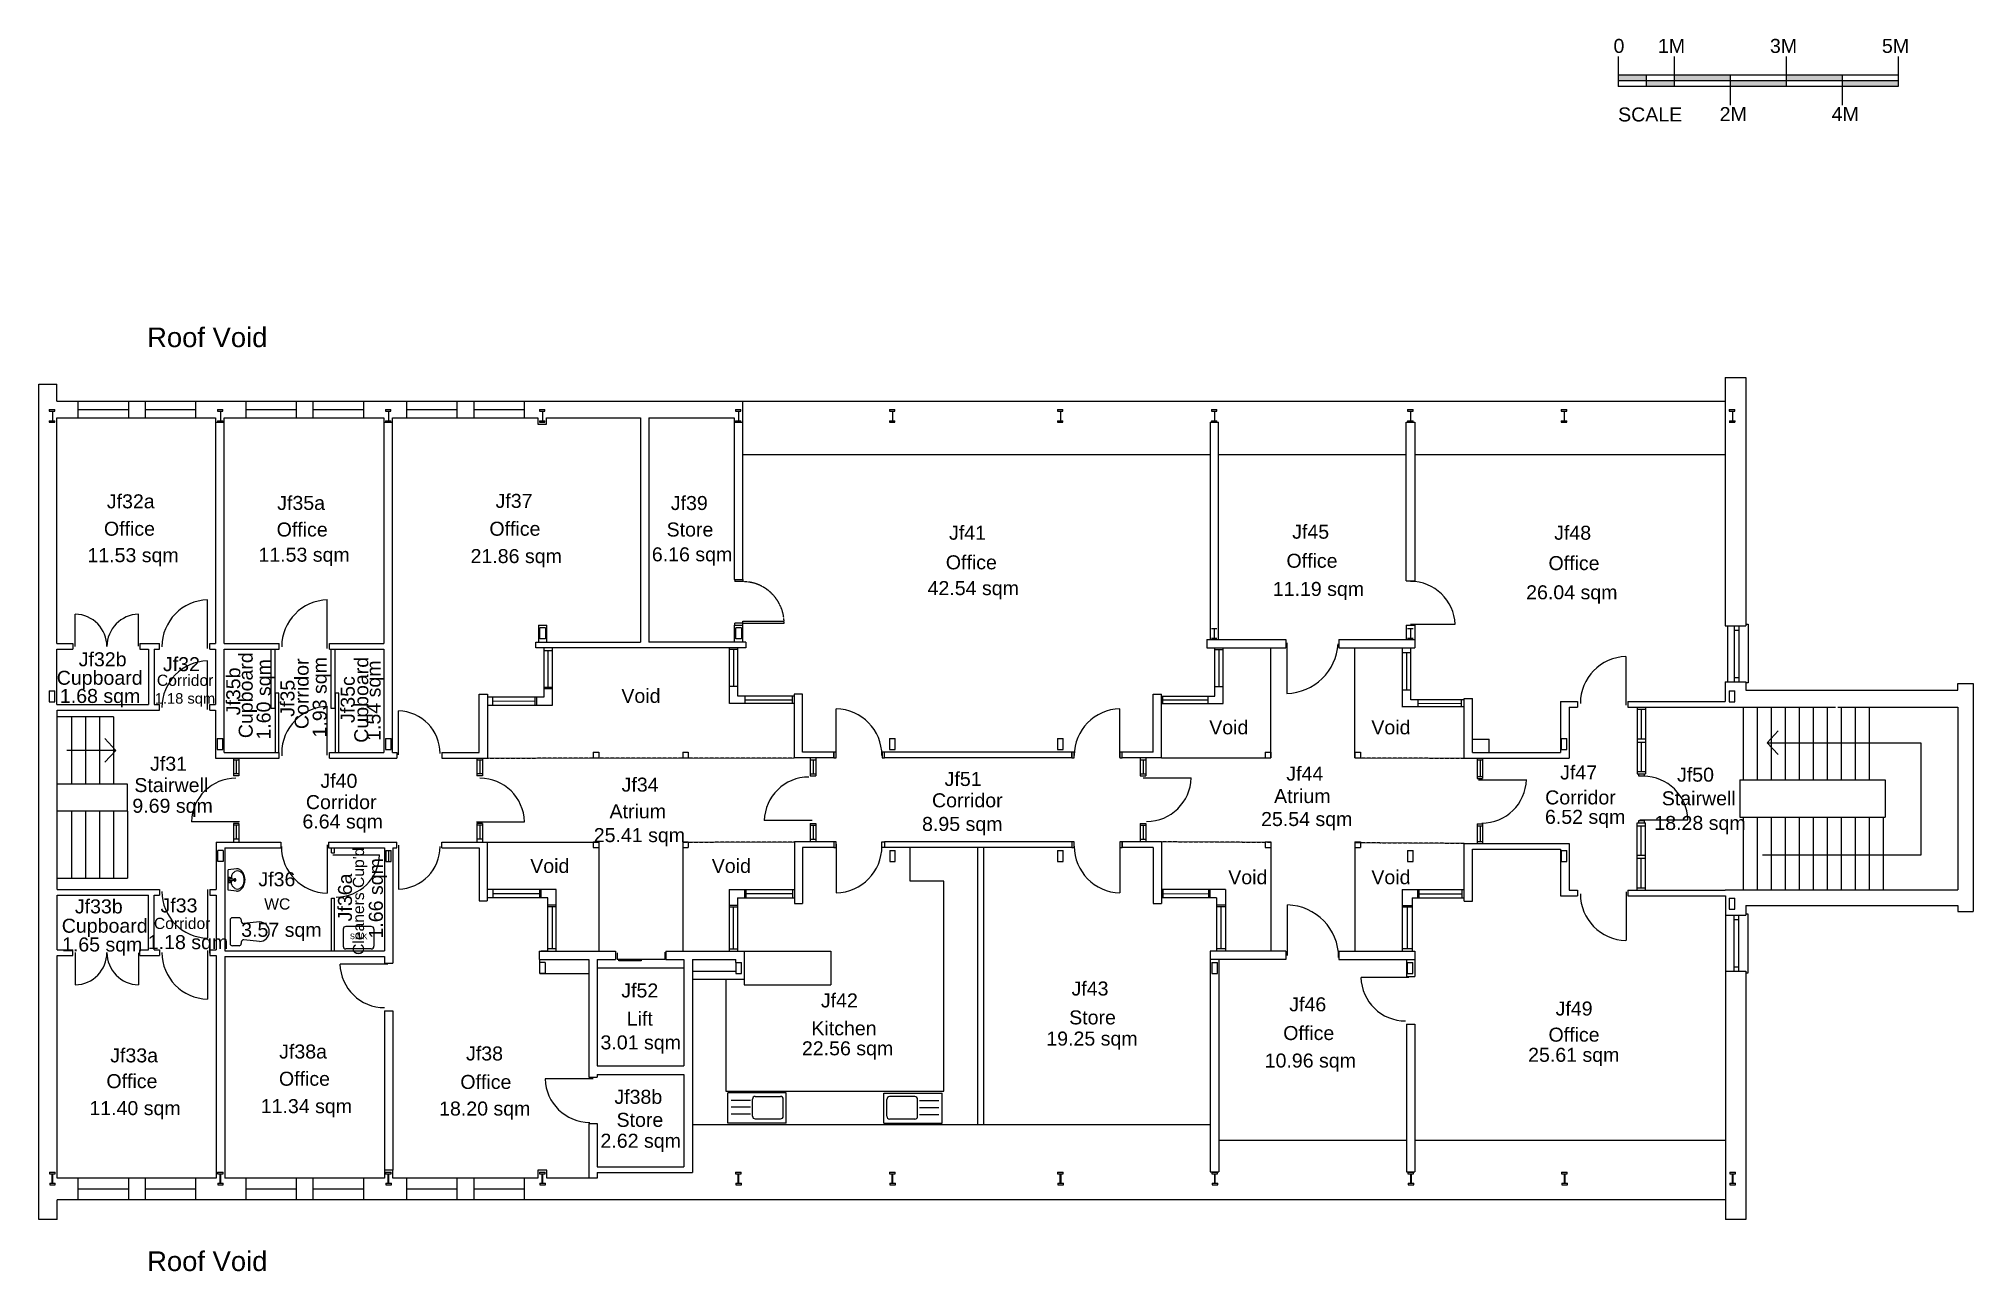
# Model space of a CAD drawing. Header units: millimetres. Extents: x 0 to 34546, y 130 to 22137.
import ezdxf
from ezdxf.enums import TextEntityAlignment as Align

# ---------------------------------------------------------------- set-up
doc = ezdxf.new("R2010")
doc.units = ezdxf.units.MM
doc.linetypes.add('ASVLTYPE', pattern=[0.75, 0.5, -0.25])
for name, color, linetype in [('COLUMNS', 7, 'Continuous'), ('DOORS', 2, 'Continuous'), ('EXTERNAL WALLS', 1, 'Continuous'), ('FURNITURE', 40, 'Continuous'), ('INTERNAL WALLS', 3, 'Continuous'), ('LIFTS', 4, 'Continuous'), ('ROOM NAME', 4, 'Continuous'), ('ROOM NUMBER', 7, 'Continuous'), ('SANITARY', 2, 'Continuous'), ('SCALE', 7, 'Continuous'), ('STAIRS', 2, 'Continuous'), ('TEXT', 5, 'Continuous'), ('TEXT AREA', 6, 'Continuous'), ('WINDOWS', 4, 'Continuous')]:
    doc.layers.add(name, color=color, linetype=linetype)
doc.styles.add('CCCU CORPORATE', font='HUM777N.TTF')
doc.styles.add('CCCU STANDARD', font='arial.ttf')

# ---------------------------------------------------------------- blocks, each defined once
blk = doc.blocks.new('Toilet1')
for p, q in [((210, 0), (-210, 0)), ((-250, -160), (-250, -40)), ((-184, -200), (-210, -200)), ((-175, -525), (-144, -244)), ((175, -525), (144, -244)), ((210, -200), (184, -200)), ((250, -160), (250, -40))]:
    blk.add_line(p, q)
for centre, radius, start, end in [((-210, -40), 40, 90, 180), ((-210, -160), 40, 180, 270), ((-184, -240), 40, 353.7162, 90), ((184, -240), 40, 90, 186.2838), ((210, -40), 40, 0, 90), ((210, -160), 40, 270, 0), ((0, -525), 175, 180, 0)]:
    blk.add_arc(centre, radius, start, end)
blk = doc.blocks.new('Sink5')
for p, q in [((-200, -150), (-180, 0)), ((-180, 0), (180, 0)), ((200, -150), (180, 0)), ((-73, -57), (-17, -57)), ((-52, -33), (-52, -11)), ((-52, -11), (52, -11)), ((-17, -33), (-52, -33)), ((-17, -86), (-17, -17)), ((-17, -17), (17, -17)), ((17, -17), (17, -86)), ((52, -33), (17, -33)), ((73, -57), (17, -57)), ((52, -11), (52, -33))]:
    blk.add_line(p, q)
blk.add_lwpolyline([(-22, -121, 0.126822), (-20, -127, 0.10607), (-15, -132, 0.085783), (-9, -136, 0.075445), (0, -137, 0.075445), (9, -136, 0.085783), (16, -132, 0.10607), (20, -127, 0.126822), (22, -121, 0.126822), (20, -114, 0.10607), (16, -109, 0.085783), (9, -105, 0.075445), (0, -104, 0.075445), (-9, -105, 0.085783), (-15, -109, 0.10607), (-20, -114, 0.126822)], format="xyb", close=True)
for centre, radius, start, end in [((-86, -150), 114, 180, 208.9112), ((-45, -127), 161, 208.9112, 233.1301), ((-70, -165), 92, 151.0888, 180), ((-70, -165), 92, 180, 208.9112), ((-36, -184), 130, 126.8699, 151.0888), ((-36, -147), 130, 208.9112, 233.1301), ((-18, -91), 206, 233.1301, 252.7421), ((-14, -213), 167, 110.466, 126.8699), ((-14, -117), 167, 233.1301, 252.7421), ((0, -34), 266, 252.7421, 270), ((0, -71), 215, 252.7421, 270), ((0, -69), 23.9, 224.5789, 315.4211), ((0, -71), 215, 270, 287.2579), ((0, -34), 266, 270, 287.2579), ((14, -117), 167, 287.2579, 306.8699), ((14, -213), 167, 53.1301, 69.534), ((18, -91), 206, 287.2579, 306.8699), ((36, -184), 130, 28.9112, 53.1301), ((36, -147), 130, 306.8699, 331.0888), ((45, -127), 161, 306.8699, 331.0888), ((70, -165), 92, 0, 28.9112), ((70, -165), 92, 331.0888, 0), ((86, -150), 114, 331.0888, 0)]:
    blk.add_arc(centre, radius, start, end)

msp = doc.modelspace()

# ---------------------------------------------------------------- linework, layer by layer
at = {"linetype": 'Continuous'}
msp.add_line((12597, 5345), (12597, 5245), dxfattribs=at)
at = {"layer": 'COLUMNS', "linetype": 'Continuous'}
for p, q in [((190, 15514), (290, 15514)), ((190, 15514), (190, 15484)), ((190, 15484), (290, 15484)), ((190, 15317), (190, 15288)), ((190, 15317), (290, 15317)), ((190, 15288), (290, 15288)), ((246, 15484), (246, 15288)), ((290, 15484), (290, 15514)), ((290, 15288), (290, 15317)), ((3190, 15514), (3290, 15514)), ((3190, 15514), (3190, 15484)), ((3190, 15484), (3290, 15484)), ((3190, 15317), (3190, 15288)), ((3190, 15317), (3290, 15317)), ((3246, 15484), (3246, 15288)), ((3290, 15484), (3290, 15514)), ((3290, 15288), (3290, 15317)), ((6190, 15514), (6290, 15514)), ((6190, 15514), (6190, 15484)), ((6190, 15484), (6290, 15484)), ((6190, 15317), (6190, 15288)), ((6190, 15317), (6290, 15317)), ((6246, 15484), (6246, 15288)), ((6290, 15484), (6290, 15514)), ((6290, 15288), (6290, 15317)), ((8940, 15514), (9040, 15514)), ((8940, 15514), (8940, 15484)), ((8940, 15484), (9040, 15484)), ((8940, 15317), (8940, 15288)), ((8940, 15317), (9040, 15317)), ((8940, 15288), (9040, 15288)), ((8996, 15484), (8996, 15288)), ((9040, 15484), (9040, 15514)), ((9040, 15288), (9040, 15317)), ((12440, 15514), (12540, 15514)), ((12440, 15514), (12440, 15484)), ((12440, 15484), (12540, 15484)), ((12440, 15317), (12440, 15288)), ((12440, 15317), (12540, 15317)), ((12496, 15484), (12496, 15288)), ((12540, 15484), (12540, 15514)), ((12540, 15288), (12540, 15317)), ((15190, 15514), (15290, 15514)), ((15190, 15514), (15190, 15484)), ((15190, 15484), (15290, 15484)), ((15190, 15317), (15190, 15288)), ((15190, 15317), (15290, 15317)), ((15190, 15288), (15290, 15288)), ((15246, 15484), (15246, 15288)), ((15290, 15484), (15290, 15514)), ((15290, 15288), (15290, 15317)), ((18190, 15514), (18290, 15514)), ((18190, 15514), (18190, 15484)), ((18190, 15484), (18290, 15484)), ((18190, 15317), (18190, 15288)), ((18190, 15317), (18290, 15317)), ((18190, 15288), (18290, 15288)), ((18246, 15484), (18246, 15288)), ((18290, 15484), (18290, 15514)), ((18290, 15288), (18290, 15317)), ((20940, 15514), (21040, 15514)), ((20940, 15514), (20940, 15484)), ((20940, 15484), (21040, 15484)), ((20940, 15317), (20940, 15288)), ((20940, 15317), (21040, 15317)), ((20996, 15484), (20996, 15288)), ((21040, 15484), (21040, 15514)), ((21040, 15288), (21040, 15317)), ((24442, 15514), (24442, 15484)), ((24442, 15514), (24542, 15514)), ((24442, 15484), (24542, 15484)), ((24442, 15317), (24442, 15288)), ((24445, 15317), (24545, 15317)), ((24497, 15484), (24497, 15288)), ((24542, 15484), (24542, 15514)), ((24542, 15288), (24542, 15317)), ((27185, 15514), (27185, 15484)), ((27185, 15514), (27285, 15514)), ((27185, 15484), (27285, 15484)), ((27185, 15288), (27285, 15288)), ((27188, 15317), (27188, 15288)), ((27188, 15317), (27288, 15317)), ((27240, 15484), (27240, 15288)), ((27285, 15484), (27285, 15514)), ((27288, 15288), (27288, 15317)), ((30188, 15514), (30188, 15484)), ((30188, 15514), (30288, 15514)), ((30188, 15484), (30288, 15484)), ((30188, 15288), (30288, 15288)), ((30192, 15317), (30192, 15288)), ((30192, 15317), (30292, 15317)), ((30243, 15484), (30243, 15288)), ((30288, 15484), (30288, 15514)), ((30292, 15288), (30292, 15317)), ((9048, 11617), (8948, 11617)), ((8948, 11420), (8948, 11617)), ((9048, 11420), (8948, 11420)), ((9048, 11617), (9048, 11420)), ((12448, 11420), (12448, 11617)), ((12548, 11617), (12448, 11617)), ((12548, 11420), (12448, 11420)), ((12548, 11617), (12548, 11420)), ((20940, 11608), (21038, 11608)), ((20940, 11608), (21040, 11608)), ((20940, 11434), (21038, 11434)), ((20992, 11608), (20992, 11446)), ((24444, 11608), (24545, 11608)), ((24444, 11434), (24545, 11434)), ((24498, 11608), (24498, 11446)), ((187, 10494), (187, 10297)), ((187, 10494), (287, 10494)), ((287, 10297), (287, 10494)), ((30187, 10494), (30287, 10494)), ((30187, 10494), (30187, 10297)), ((30287, 10297), (30287, 10494)), ((187, 10297), (287, 10297)), ((30187, 10297), (30287, 10297)), ((3187, 9644), (3187, 9447)), ((3187, 9644), (3287, 9644)), ((3187, 9447), (3287, 9447)), ((3287, 9447), (3287, 9644)), ((6194, 9644), (6294, 9644)), ((6194, 9644), (6194, 9447)), ((6194, 9447), (6294, 9447)), ((6294, 9447), (6294, 9644)), ((9900, 9396), (9900, 9296)), ((9900, 9396), (10000, 9396)), ((10000, 9396), (10000, 9296)), ((11500, 9396), (11600, 9396)), ((11500, 9396), (11500, 9296)), ((11600, 9396), (11600, 9296)), ((15194, 9644), (15194, 9447)), ((15194, 9644), (15294, 9644)), ((15194, 9447), (15294, 9447)), ((15294, 9447), (15294, 9644)), ((18194, 9644), (18294, 9644)), ((18194, 9644), (18194, 9447)), ((18194, 9447), (18294, 9447)), ((18294, 9447), (18294, 9644)), ((21903, 9396), (22003, 9396)), ((21903, 9396), (21903, 9296)), ((22003, 9396), (22003, 9296)), ((23503, 9396), (23603, 9396)), ((23503, 9396), (23503, 9296)), ((23603, 9396), (23603, 9296)), ((27187, 9644), (27287, 9644)), ((27187, 9644), (27187, 9447)), ((27187, 9447), (27287, 9447)), ((27287, 9447), (27287, 9644)), ((9900, 9296), (10000, 9296)), ((11500, 9296), (11600, 9296)), ((21903, 9296), (22003, 9296)), ((23503, 9296), (23603, 9296)), ((3197, 7447), (3197, 7644)), ((3297, 7644), (3197, 7644)), ((3297, 7644), (3297, 7447)), ((6196, 7644), (6296, 7644)), ((6196, 7644), (6196, 7447)), ((6246, 7644), (6246, 7446)), ((6296, 7447), (6296, 7644)), ((9900, 7796), (9900, 7696)), ((9900, 7796), (10000, 7796)), ((9900, 7696), (10000, 7696)), ((10000, 7796), (10000, 7696)), ((11500, 7796), (11600, 7796)), ((11500, 7796), (11500, 7696)), ((11500, 7696), (11600, 7696)), ((11600, 7796), (11600, 7696)), ((15196, 7644), (15296, 7644)), ((15196, 7644), (15196, 7447)), ((15296, 7447), (15296, 7644)), ((18194, 7644), (18294, 7644)), ((18194, 7644), (18194, 7447)), ((18294, 7447), (18294, 7644)), ((21903, 7796), (22003, 7796)), ((21903, 7796), (21903, 7696)), ((21903, 7696), (22003, 7696)), ((22003, 7796), (22003, 7696)), ((23503, 7796), (23503, 7696)), ((23503, 7796), (23603, 7796)), ((23503, 7696), (23603, 7696)), ((23603, 7796), (23603, 7696)), ((24444, 7644), (24544, 7644)), ((24444, 7644), (24444, 7447)), ((24544, 7447), (24544, 7644)), ((27187, 7644), (27287, 7644)), ((27187, 7644), (27187, 7447)), ((27287, 7447), (27287, 7644)), ((3297, 7447), (3197, 7447)), ((6196, 7447), (6296, 7447)), ((15196, 7447), (15296, 7447)), ((18194, 7447), (18294, 7447)), ((24444, 7447), (24544, 7447)), ((27187, 7447), (27287, 7447)), ((30187, 6794), (30287, 6794)), ((30187, 6794), (30187, 6597)), ((30187, 6597), (30287, 6597)), ((30287, 6597), (30287, 6794)), ((9046, 5644), (8946, 5644)), ((9046, 5644), (9046, 5447)), ((12449, 5644), (12449, 5447)), ((12449, 5644), (12549, 5644)), ((12549, 5447), (12549, 5644)), ((20949, 5644), (20949, 5447)), ((20949, 5644), (21049, 5644)), ((21049, 5447), (21049, 5644)), ((24437, 5644), (24537, 5644)), ((24437, 5644), (24437, 5447)), ((24537, 5447), (24537, 5644)), ((9046, 5447), (8946, 5447)), ((12449, 5447), (12549, 5447)), ((20949, 5447), (21049, 5447)), ((24437, 5447), (24537, 5447)), ((194, 1897), (294, 1897)), ((194, 1897), (194, 1868)), ((194, 1868), (294, 1868)), ((233, 1868), (233, 1701)), ((249, 1868), (249, 1701)), ((294, 1868), (294, 1897)), ((3194, 1897), (3294, 1897)), ((3194, 1897), (3194, 1868)), ((3194, 1868), (3294, 1868)), ((3233, 1868), (3233, 1701)), ((3249, 1868), (3249, 1701)), ((3294, 1868), (3294, 1897)), ((6194, 1897), (6294, 1897)), ((6194, 1897), (6194, 1868)), ((6194, 1868), (6294, 1868)), ((6237, 1868), (6237, 1701)), ((6249, 1868), (6249, 1701)), ((6294, 1868), (6294, 1897)), ((8944, 1897), (9044, 1897)), ((8944, 1897), (8944, 1868)), ((8944, 1868), (9044, 1868)), ((8987, 1868), (8987, 1701)), ((8999, 1868), (8999, 1701)), ((9044, 1868), (9044, 1897)), ((12444, 1897), (12544, 1897)), ((12444, 1897), (12444, 1868)), ((12444, 1868), (12544, 1868)), ((12487, 1868), (12487, 1701)), ((12499, 1868), (12499, 1701)), ((12544, 1868), (12544, 1897)), ((15194, 1897), (15294, 1897)), ((15194, 1897), (15194, 1868)), ((15194, 1868), (15294, 1868)), ((15237, 1868), (15237, 1701)), ((15249, 1868), (15249, 1701)), ((15294, 1868), (15294, 1897)), ((18194, 1897), (18294, 1897)), ((18194, 1897), (18194, 1868)), ((18194, 1868), (18294, 1868)), ((18237, 1868), (18237, 1701)), ((18249, 1868), (18249, 1701)), ((18294, 1868), (18294, 1897)), ((20949, 1897), (21049, 1897)), ((20949, 1897), (21049, 1897)), ((20949, 1897), (20949, 1868)), ((20949, 1868), (21049, 1868)), ((20993, 1863), (20993, 1701)), ((21004, 1868), (21004, 1701)), ((21049, 1868), (21049, 1897)), ((24451, 1897), (24451, 1868)), ((24451, 1897), (24551, 1897)), ((24451, 1868), (24551, 1868)), ((24494, 1863), (24494, 1701)), ((24506, 1868), (24506, 1701)), ((24551, 1868), (24551, 1897)), ((27194, 1897), (27294, 1897)), ((27194, 1897), (27194, 1868)), ((27194, 1868), (27294, 1868)), ((27237, 1868), (27237, 1701)), ((27249, 1868), (27249, 1701)), ((27294, 1868), (27294, 1897)), ((30197, 1897), (30297, 1897)), ((30197, 1897), (30197, 1868)), ((30197, 1868), (30297, 1868)), ((30240, 1863), (30240, 1701)), ((30252, 1868), (30252, 1701)), ((30297, 1868), (30297, 1897)), ((197, 1701), (197, 1671)), ((197, 1701), (297, 1701)), ((197, 1671), (297, 1671)), ((297, 1671), (297, 1701)), ((3197, 1701), (3197, 1671)), ((3197, 1701), (3297, 1701)), ((3197, 1671), (3297, 1671)), ((3297, 1671), (3297, 1701)), ((6197, 1701), (6197, 1671)), ((6197, 1701), (6297, 1701)), ((6197, 1671), (6297, 1671)), ((6297, 1671), (6297, 1701)), ((8947, 1701), (8947, 1671)), ((8947, 1701), (9047, 1701)), ((8947, 1671), (9047, 1671)), ((9047, 1671), (9047, 1701)), ((12447, 1701), (12447, 1671)), ((12447, 1701), (12547, 1701)), ((12447, 1671), (12547, 1671)), ((12547, 1671), (12547, 1701)), ((15197, 1701), (15197, 1671)), ((15197, 1701), (15297, 1701)), ((15197, 1671), (15297, 1671)), ((15297, 1671), (15297, 1701)), ((18197, 1701), (18197, 1671)), ((18197, 1701), (18297, 1701)), ((18197, 1671), (18297, 1671)), ((18297, 1671), (18297, 1701)), ((20953, 1701), (20953, 1671)), ((20953, 1701), (21053, 1701)), ((20953, 1671), (21053, 1671)), ((21053, 1671), (21053, 1701)), ((24454, 1701), (24454, 1671)), ((24454, 1701), (24554, 1701)), ((24454, 1671), (24554, 1671)), ((24554, 1671), (24554, 1701)), ((27197, 1701), (27297, 1701)), ((27197, 1701), (27197, 1671)), ((27197, 1671), (27297, 1671)), ((27297, 1671), (27297, 1701)), ((30200, 1701), (30300, 1701)), ((30200, 1701), (30200, 1671)), ((30200, 1671), (30300, 1671)), ((30300, 1671), (30300, 1701))]:
    msp.add_line(p, q, dxfattribs=at)
at = {"layer": 'DOORS'}
for p, q in [((12571, 12443), (12431, 12443)), ((12571, 11703), (12431, 11703)), ((12571, 11738), (13310, 11738)), ((12571, 11703), (12571, 11738)), ((12571, 11703), (13311, 11703))]:
    msp.add_line(p, q, dxfattribs=at)
at = {"layer": 'DOORS', "linetype": 'Continuous'}
for p, q in [((3015, 11247), (3015, 12117)), ((5154, 11247), (5154, 12117)), ((654, 11283), (654, 11862)), ((1782, 11291), (1782, 11862)), ((24494, 11681), (25292, 11681)), ((4153, 10178), (4153, 11241)), ((4218, 11241), (4218, 10178)), ((5225, 10178), (5225, 11241)), ((5290, 11241), (5290, 10178)), ((22288, 11348), (22288, 10448)), ((28344, 10235), (28344, 11105)), ((3015, 10159), (3015, 11029)), ((4222, 10453), (4222, 9390)), ((4287, 10453), (4222, 10453)), ((4287, 9390), (4287, 10453)), ((5294, 10453), (5294, 9390)), ((5359, 10453), (5294, 10453)), ((5359, 9390), (5359, 10453)), ((4218, 10178), (4153, 10178)), ((5154, 9343), (5154, 10214)), ((5290, 10178), (5225, 10178)), ((6425, 9349), (6425, 10136)), ((14242, 9305), (14242, 10175)), ((19307, 9305), (19307, 10175)), ((14243, 9396), (14201, 9396)), ((14201, 9396), (14201, 9296)), ((14242, 9296), (14243, 9396)), ((15102, 9396), (15060, 9396)), ((15060, 9396), (15060, 9296)), ((15101, 9296), (15102, 9396)), ((18490, 9396), (18448, 9396)), ((18448, 9396), (18448, 9296)), ((18489, 9296), (18490, 9396)), ((19349, 9396), (19307, 9396)), ((19307, 9396), (19307, 9296)), ((19348, 9296), (19349, 9396)), ((14201, 9296), (14242, 9296)), ((15060, 9296), (15101, 9296)), ((18448, 9296), (18489, 9296)), ((19307, 9296), (19348, 9296)), ((19724, 8939), (20579, 8939)), ((25709, 8907), (26564, 8907)), ((3583, 8157), (2728, 8157)), ((7818, 8157), (8673, 8157)), ((13812, 8178), (12957, 8178)), ((28593, 8192), (29448, 8192)), ((5149, 7742), (5149, 6879)), ((6425, 7740), (6425, 6954)), ((14243, 7796), (14201, 7796)), ((14201, 7796), (14201, 7696)), ((14201, 7696), (14242, 7696)), ((14242, 7696), (14243, 7796)), ((14242, 7756), (14242, 6885)), ((15058, 7696), (15058, 7796)), ((15058, 7796), (15101, 7796)), ((15101, 7696), (15058, 7696)), ((15101, 7796), (15101, 7696)), ((18490, 7796), (18448, 7796)), ((18448, 7796), (18448, 7696)), ((18448, 7696), (18489, 7696)), ((18489, 7696), (18490, 7796)), ((19349, 7796), (19307, 7796)), ((19307, 7796), (19307, 7696)), ((19307, 7756), (19307, 6885)), ((19307, 7696), (19348, 7696)), ((19348, 7696), (19349, 7796)), ((5255, 7565), (6085, 7565)), ((3015, 6948), (3015, 6078)), ((22298, 5771), (22298, 6671)), ((28344, 6905), (28344, 6034)), ((654, 5824), (654, 5245)), ((1782, 5816), (1782, 5245)), ((3015, 5860), (3015, 4989)), ((6236, 5614), (5381, 5614)), ((24467, 5377), (23612, 5377)), ((9899, 3565), (9044, 3565))]:
    msp.add_line(p, q, dxfattribs=at)
at = {"layer": 'DOORS', "linetype": 'ASVLTYPE', "ltscale": 0.5}
msp.add_arc((12571, 11703), 740, 0, 90, dxfattribs=at)
at = {"layer": 'DOORS', "linetype": 'Continuous'}
for centre, radius, start, end in [((24494, 11649), 799, 2.3199, 90), ((3036, 11282), 835, 91.3951, 180), ((5175, 11282), 835, 91.3951, 180), ((640, 11284), 578, 0, 88.6049), ((1796, 11284), 578, 91.3951, 180), ((22265, 11386), 938, 271.3951, 356.8607), ((28364, 10270), 835, 91.3951, 180), ((3036, 10194), 835, 91.3951, 180), ((5175, 9379), 835, 91.3951, 180), ((6407, 9373), 762, 0, 88.6049), ((14222, 9340), 835, 0, 88.6049), ((3523, 8137), 796, 90, 178.6049), ((7878, 8137), 796, 1.3951, 90), ((13752, 8159), 796, 90, 178.6049), ((19784, 8958), 796, 270, 358.6049), ((25769, 8927), 796, 270, 358.6049), ((28653, 8172), 796, 1.3951, 90), ((5170, 7715), 836, 180, 268.6049), ((6407, 7716), 762, 271.3951, 0), ((14222, 7721), 835, 271.3951, 0), ((19327, 7721), 835, 180, 268.6049), ((5313, 7584), 772, 270, 358.6049), ((3036, 6913), 835, 180, 268.6049), ((22275, 5733), 938, 0, 88.6049), ((28364, 6869), 835, 180, 268.6049), ((640, 5822), 578, 271.3951, 0), ((1796, 5822), 578, 180, 268.6049), ((3036, 5824), 835, 180, 268.6049), ((6176, 5633), 796, 181.3951, 270), ((24407, 5396), 796, 181.3951, 270), ((9840, 3585), 796, 181.3951, 270)]:
    msp.add_arc(centre, radius, start, end, dxfattribs=at)
at = {"layer": 'DOORS'}
msp.add_arc((19327, 9340), 835, 91.3951, 180, dxfattribs=at)
at = {"layer": 'EXTERNAL WALLS', "linetype": 'Continuous'}
for p, q in [((0, 1054), (0, 15967)), ((0, 15967), (324, 15967)), ((324, 15667), (324, 15967)), ((30116, 16088), (30116, 11654)), ((30116, 16088), (30482, 16088)), ((30116, 16088), (30116, 15667)), ((30482, 16088), (30482, 11654)), ((324, 15667), (30116, 15667)), ((12572, 14711), (12572, 15667)), ((324, 15367), (3159, 15367)), ((324, 11337), (324, 15367)), ((3159, 15288), (3314, 15288)), ((3314, 15367), (6165, 15367)), ((6165, 15288), (6320, 15288)), ((6320, 15367), (8912, 15367)), ((8912, 15367), (8912, 15256)), ((8912, 15256), (9067, 15256)), ((9067, 15367), (10745, 15367)), ((9067, 15256), (9067, 15367)), ((10895, 15367), (12417, 15367)), ((12417, 15288), (12572, 15288)), ((12572, 14711), (20918, 14711)), ((21068, 14711), (24418, 14711)), ((24574, 14711), (30116, 14711)), ((30158, 11655), (30158, 10656)), ((30488, 11684), (30527, 11684)), ((30527, 11684), (30527, 10637)), ((324, 11337), (609, 11337)), ((324, 10249), (324, 11237)), ((324, 11237), (609, 11237)), ((609, 11337), (609, 11237)), ((30116, 10654), (30116, 10304)), ((30482, 10654), (30482, 10504)), ((30482, 10504), (34271, 10504)), ((30527, 10637), (30488, 10637)), ((34271, 10625), (34546, 10625)), ((34271, 10504), (34271, 10625)), ((34546, 10625), (34546, 6556)), ((330, 6944), (330, 10149)), ((30116, 10204), (30941, 10204)), ((32128, 10204), (34271, 10204)), ((34271, 10204), (34271, 6938)), ((30116, 6938), (34271, 6938)), ((330, 5869), (330, 6846)), ((30118, 6836), (30118, 1054)), ((30482, 6663), (34271, 6663)), ((30482, 6663), (30482, 6488)), ((34271, 6663), (34271, 6556)), ((30527, 6506), (30488, 6506)), ((30527, 5459), (30527, 6506)), ((34271, 6556), (34546, 6556)), ((330, 5869), (609, 5869)), ((330, 1795), (330, 5769)), ((330, 5769), (609, 5769)), ((609, 5769), (609, 5869)), ((30482, 5488), (30482, 1054)), ((30488, 5459), (30527, 5459)), ((20921, 2745), (11672, 2745)), ((11672, 2745), (11672, 1896)), ((21071, 2470), (24426, 2470)), ((24576, 2470), (30118, 2470)), ((3172, 1795), (330, 1795)), ((6172, 1795), (3322, 1795)), ((6322, 1937), (6172, 1937)), ((6325, 1794), (6325, 1937)), ((8914, 1794), (6325, 1794)), ((8914, 1937), (8914, 1794)), ((9075, 1937), (8914, 1937)), ((9075, 1794), (9075, 1937)), ((9972, 1794), (9075, 1794)), ((9972, 1896), (11672, 1896)), ((9972, 1896), (9972, 1794)), ((30118, 1408), (330, 1408)), ((330, 1054), (330, 1408)), ((30118, 1408), (30118, 1054)), ((330, 1054), (0, 1054)), ((30482, 1054), (30118, 1054))]:
    msp.add_line(p, q, dxfattribs=at)
at = {"layer": 'EXTERNAL WALLS', "linetype": 'ASVLTYPE', "ltscale": 0.25}
msp.add_line((30941, 10204), (32083, 10204), dxfattribs=at)
at = {"layer": 'FURNITURE', "linetype": 'Continuous'}
for p, q in [((15563, 7096), (15563, 7696)), ((16163, 7096), (15563, 7096)), ((16163, 3345), (16163, 7096)), ((12597, 5845), (14147, 5845)), ((14147, 5845), (14147, 5245)), ((12272, 5345), (12272, 3345)), ((12597, 5245), (14147, 5245)), ((12272, 3345), (16163, 3345))]:
    msp.add_line(p, q, dxfattribs=at)
at = {"layer": 'INTERNAL WALLS', "linetype": 'Continuous'}
for p, q in [((3159, 15367), (3159, 12457)), ((3314, 11337), (3314, 15367)), ((6165, 15367), (6165, 11337)), ((6320, 12457), (6320, 15367)), ((10745, 15367), (10745, 11362)), ((10895, 15367), (10895, 11361)), ((12417, 15367), (12417, 12483)), ((20918, 15288), (20918, 11411)), ((20918, 15288), (21068, 15288)), ((21068, 11411), (21068, 15288)), ((24418, 12457), (24418, 15288)), ((24418, 15288), (24574, 15288)), ((24574, 15288), (24573, 12457)), ((12572, 12483), (12572, 14711)), ((6320, 9394), (6320, 13187)), ((3159, 13107), (3159, 11337)), ((12417, 12483), (12572, 12483)), ((24418, 12457), (24573, 12457)), ((8922, 11663), (8922, 11361)), ((8922, 11663), (9072, 11663)), ((9072, 11361), (9072, 11663)), ((12420, 11663), (12420, 11361)), ((12420, 11663), (12571, 11663)), ((12571, 11361), (12571, 11663)), ((20859, 11411), (22270, 11411)), ((20859, 11411), (20859, 11261)), ((20937, 11411), (21037, 11411)), ((20940, 11411), (21040, 11411)), ((22270, 11411), (22270, 11261)), ((23215, 11411), (24445, 11411)), ((23215, 11411), (23215, 11261)), ((24417, 11663), (24572, 11663)), ((24417, 11663), (24417, 11411)), ((24444, 11411), (24572, 11411)), ((24572, 11663), (24572, 11261)), ((1809, 11337), (1809, 11237)), ((1809, 11337), (2156, 11337)), ((1809, 11237), (1959, 11237)), ((1959, 11237), (1959, 10249)), ((2059, 11237), (2059, 10249)), ((2059, 11237), (2156, 11237)), ((2156, 11237), (2156, 11337)), ((3056, 11237), (3056, 11337)), ((3056, 11337), (3159, 11337)), ((3056, 11237), (3159, 11237)), ((3159, 11237), (3159, 10249)), ((3314, 11337), (4295, 11337)), ((3314, 9394), (3314, 11237)), ((3314, 11237), (4295, 11237)), ((4295, 11237), (4295, 11337)), ((5195, 11237), (5195, 11337)), ((5195, 11337), (6165, 11337)), ((5195, 11237), (6165, 11237)), ((6165, 11237), (6165, 9394)), ((8877, 11362), (10745, 11362)), ((8877, 11261), (8877, 11362)), ((12629, 11261), (8877, 11261)), ((9021, 11261), (9021, 10381)), ((9166, 11261), (9166, 10231)), ((12629, 11361), (10895, 11361)), ((12335, 10268), (12335, 11261)), ((12485, 10396), (12485, 11261)), ((12629, 11361), (12629, 11261)), ((20859, 11261), (22270, 11261)), ((21003, 10396), (21003, 11261)), ((21153, 10268), (21153, 11261)), ((23215, 11261), (24572, 11261)), ((24353, 10268), (24353, 11261)), ((24353, 10204), (24353, 11261)), ((24501, 10333), (24501, 11261)), ((7867, 9394), (7867, 10434)), ((7867, 10434), (8017, 10434)), ((8017, 10434), (8017, 9294)), ((9021, 10381), (8017, 10381)), ((8893, 10231), (8893, 10379)), ((9165, 10529), (9021, 10529)), ((13488, 10396), (12485, 10396)), ((13488, 10433), (13488, 9296)), ((13638, 10433), (13488, 10433)), ((13638, 9396), (13638, 10433)), ((19898, 9396), (19898, 10433)), ((19898, 10433), (20048, 10433)), ((20048, 9296), (20048, 10433)), ((20048, 10396), (21003, 10396)), ((324, 10249), (1959, 10249)), ((330, 10149), (2156, 10149)), ((2059, 10249), (2156, 10249)), ((2156, 10149), (2156, 10249)), ((3056, 10249), (3159, 10249)), ((3056, 10149), (3056, 10249)), ((3056, 10149), (3159, 10149)), ((3159, 10149), (3159, 9294)), ((9166, 10231), (8017, 10231)), ((13488, 10268), (12335, 10268)), ((20048, 10268), (21153, 10268)), ((25453, 10206), (24351, 10206)), ((25453, 10333), (24501, 10333)), ((25453, 9294), (25453, 10354)), ((25453, 10354), (25603, 10354)), ((25603, 9394), (25603, 10354)), ((27177, 10304), (27177, 9394)), ((27177, 10304), (27477, 10304)), ((27327, 10204), (27327, 9294)), ((27327, 10204), (27477, 10204)), ((27477, 10304), (27477, 10204)), ((28377, 10304), (28377, 10204)), ((28377, 10304), (30116, 10304)), ((28377, 10204), (30116, 10204)), ((28542, 10204), (28542, 9014)), ((28692, 10204), (28692, 9014)), ((3314, 9394), (4295, 9394)), ((4295, 9294), (4295, 9394)), ((4345, 9335), (4345, 9435)), ((5195, 9394), (6165, 9394)), ((5195, 9294), (5195, 9394)), ((6320, 9394), (6396, 9394)), ((6396, 9394), (6396, 9294)), ((7196, 9394), (7867, 9394)), ((7196, 9394), (7196, 9294)), ((14201, 9396), (13638, 9396)), ((14201, 9296), (14201, 9396)), ((18448, 9396), (15101, 9396)), ((15101, 9296), (15101, 9396)), ((18448, 9296), (18448, 9396)), ((19348, 9296), (19348, 9396)), ((19898, 9396), (19348, 9396)), ((25603, 9394), (27177, 9394)), ((25608, 9632), (25903, 9632)), ((25903, 9394), (25903, 9632)), ((3159, 9294), (4295, 9294)), ((3476, 9294), (3476, 8975)), ((3576, 9294), (3576, 8975)), ((5195, 9294), (6396, 9294)), ((7196, 9294), (8017, 9294)), ((7826, 9294), (7826, 8975)), ((7926, 9294), (7926, 8975)), ((14201, 9296), (13488, 9296)), ((13778, 9296), (13778, 8977)), ((13878, 9296), (13878, 8977)), ((18448, 9296), (15101, 9296)), ((20048, 9296), (19348, 9296)), ((19669, 9296), (19669, 8977)), ((19769, 9296), (19769, 8977)), ((25453, 9294), (27327, 9294)), ((25684, 9296), (25684, 8926)), ((25784, 9296), (25784, 8926)), ((28542, 9014), (28692, 9014)), ((28568, 9014), (28568, 8977)), ((28668, 9014), (28668, 8977)), ((1587, 8344), (1587, 8828)), ((3576, 8975), (3476, 8975)), ((7926, 8975), (7826, 8975)), ((13778, 8977), (13878, 8977)), ((19669, 8977), (19769, 8977)), ((25684, 8926), (25784, 8926)), ((28568, 8977), (28668, 8977)), ((30375, 8904), (30375, 8238)), ((32971, 8904), (32971, 8238)), ((1587, 8344), (330, 8344)), ((3576, 8127), (3476, 8127)), ((3576, 8127), (3476, 8127)), ((3476, 8127), (3476, 7796)), ((3576, 8127), (3576, 7796)), ((7826, 8127), (7826, 7796)), ((7926, 8127), (7826, 8127)), ((7926, 8127), (7826, 8127)), ((7926, 8127), (7926, 7796)), ((13778, 8127), (13778, 7796)), ((13778, 8127), (13878, 8127)), ((13778, 8127), (13878, 8127)), ((13878, 8127), (13878, 7796)), ((19669, 8127), (19669, 7796)), ((19669, 8127), (19769, 8127)), ((19669, 8127), (19769, 8127)), ((19769, 8127), (19769, 7796)), ((25684, 8116), (25684, 7769)), ((25684, 8116), (25784, 8116)), ((25684, 8116), (25784, 8116)), ((25784, 8116), (25784, 7769)), ((28542, 6935), (28542, 8134)), ((28542, 8134), (28692, 8134)), ((28568, 8176), (28668, 8176)), ((28568, 8173), (28568, 8136)), ((28668, 8173), (28668, 8136)), ((28692, 6935), (28692, 8134)), ((30375, 8238), (32971, 8238)), ((3172, 7790), (3172, 6944)), ((3172, 7790), (4322, 7790)), ((3322, 7690), (3322, 5849)), ((3322, 7690), (4322, 7690)), ((4322, 7790), (4322, 7690)), ((5172, 7790), (6396, 7790)), ((5172, 7790), (5172, 7690)), ((5172, 7690), (6172, 7690)), ((5229, 7599), (5229, 7690)), ((5281, 7599), (5281, 7690)), ((6172, 7690), (6172, 5849)), ((6322, 7690), (6322, 5631)), ((6322, 7690), (6396, 7690)), ((6396, 7690), (6396, 7790)), ((7196, 7690), (7196, 7790)), ((7196, 7790), (8010, 7790)), ((7196, 7690), (7867, 7690)), ((7867, 7690), (7867, 6744)), ((8010, 7790), (8010, 6744)), ((13496, 7796), (13496, 6699)), ((14201, 7796), (13496, 7796)), ((13638, 7696), (13638, 6699)), ((14201, 7696), (13638, 7696)), ((14201, 7796), (14201, 7696)), ((18448, 7796), (15101, 7796)), ((15101, 7796), (15101, 7696)), ((18448, 7696), (15101, 7696)), ((16763, 7696), (16763, 2745)), ((16873, 7696), (16873, 2745)), ((18448, 7796), (18448, 7696)), ((19348, 7796), (19348, 7696)), ((20048, 7796), (19348, 7796)), ((19898, 7696), (19348, 7696)), ((19898, 7696), (19898, 6699)), ((20048, 7796), (20048, 6699)), ((25453, 6740), (25453, 7769)), ((25453, 7769), (27327, 7769)), ((25603, 6740), (25603, 7669)), ((25603, 7669), (27177, 7669)), ((27177, 7669), (27177, 6836)), ((27327, 7769), (27327, 6936)), ((5229, 7599), (5281, 7599)), ((330, 7146), (1587, 7146)), ((330, 6944), (2156, 6944)), ((2156, 6944), (2156, 6846)), ((3056, 6944), (3056, 6846)), ((3056, 6944), (3172, 6944)), ((9239, 6947), (8010, 6947)), ((8966, 6947), (8966, 6799)), ((9239, 5845), (9239, 6947)), ((12327, 6947), (12327, 5845)), ((12327, 6947), (13496, 6947)), ((12603, 6947), (12603, 6799)), ((21190, 6947), (20048, 6947)), ((20914, 6941), (20914, 6799)), ((21190, 6947), (21190, 5845)), ((24346, 6945), (24346, 5845)), ((24346, 6945), (25453, 6945)), ((24621, 6938), (24621, 6796)), ((27327, 6936), (27477, 6936)), ((27477, 6936), (27477, 6836)), ((28377, 6936), (30116, 6936)), ((28377, 6936), (28377, 6836)), ((330, 6846), (1959, 6846)), ((1959, 5869), (1959, 6846)), ((2059, 5869), (2059, 6846)), ((2059, 6846), (2156, 6846)), ((3056, 6846), (3172, 6846)), ((3172, 6846), (3172, 5869)), ((5229, 5849), (5229, 6789)), ((5229, 6789), (5281, 6789)), ((5281, 5849), (5281, 6789)), ((7867, 6744), (8010, 6744)), ((9094, 6797), (8010, 6797)), ((9094, 5845), (9094, 6797)), ((9239, 6665), (9094, 6665)), ((12329, 6665), (12477, 6665)), ((12477, 6797), (12477, 5845)), ((12477, 6797), (13496, 6797)), ((13496, 6699), (13638, 6699)), ((19898, 6699), (20048, 6699)), ((21030, 6797), (20048, 6797)), ((21030, 6797), (21030, 5845)), ((21187, 6665), (21034, 6665)), ((24348, 6663), (24525, 6663)), ((24525, 6795), (24525, 5845)), ((24525, 6795), (25453, 6795)), ((25453, 6740), (25603, 6740)), ((27177, 6836), (27477, 6836)), ((28377, 6836), (30118, 6836)), ((1809, 5769), (1809, 5869)), ((1809, 5869), (1959, 5869)), ((1809, 5769), (2156, 5769)), ((2059, 5869), (2156, 5869)), ((2156, 5869), (2156, 5769)), ((3056, 5869), (3056, 5769)), ((3056, 5869), (3172, 5869)), ((3056, 5769), (3172, 5769)), ((3172, 5769), (3172, 1795)), ((3322, 5849), (6172, 5849)), ((3322, 5749), (3322, 1795)), ((3322, 5749), (6172, 5749)), ((6172, 5749), (6172, 5631)), ((6172, 5631), (6322, 5631)), ((8935, 5845), (10297, 5845)), ((8935, 5845), (8935, 5695)), ((8935, 5695), (9822, 5695)), ((8946, 5447), (8946, 5695)), ((9091, 5845), (8971, 5845)), ((9822, 5695), (9822, 3596)), ((10297, 5845), (10297, 5695)), ((11197, 5845), (12597, 5845)), ((11197, 5845), (11197, 5695)), ((11672, 5695), (11672, 2745)), ((11672, 5695), (12449, 5695)), ((12449, 5644), (12449, 5695)), ((12477, 5845), (12597, 5845)), ((12597, 5845), (12597, 5695)), ((12597, 5695), (12597, 5345)), ((20921, 5845), (20921, 1908)), ((22270, 5845), (20921, 5845)), ((22270, 5695), (20921, 5695)), ((21071, 5695), (21071, 1908)), ((22270, 5845), (22270, 5695)), ((23215, 5845), (24576, 5845)), ((23215, 5845), (23215, 5695)), ((23215, 5695), (24576, 5695)), ((24426, 5695), (24426, 5394)), ((24576, 5845), (24576, 5394)), ((8946, 5447), (9828, 5447)), ((11672, 5487), (12449, 5487)), ((11672, 5345), (12597, 5345)), ((24426, 5394), (24576, 5394)), ((6172, 4781), (6172, 1795)), ((6172, 4781), (6322, 4781)), ((6322, 4781), (6322, 1937)), ((24426, 4544), (24426, 1908)), ((24426, 4544), (24576, 4544)), ((24576, 4544), (24576, 1908)), ((9822, 3596), (9972, 3596)), ((9972, 3646), (9972, 3596)), ((9972, 3646), (11522, 3646)), ((10297, 3646), (11197, 3646)), ((11522, 3646), (11522, 1996)), ((9822, 2771), (9822, 1794)), ((9822, 2771), (9972, 2771)), ((9972, 2771), (9972, 1996)), ((9972, 1996), (11522, 1996)), ((20921, 1908), (21071, 1908)), ((24426, 1908), (24576, 1908))]:
    msp.add_line(p, q, dxfattribs=at)
at = {"layer": 'INTERNAL WALLS'}
for p, q in [((12431, 12483), (12431, 12443)), ((12431, 12483), (12571, 12483)), ((12571, 12483), (12571, 12443)), ((12431, 11663), (12431, 11703)), ((12431, 11663), (12571, 11663)), ((12571, 11663), (12571, 11703))]:
    msp.add_line(p, q, dxfattribs=at)
at = {"layer": 'INTERNAL WALLS', "linetype": 'ASVLTYPE'}
for p, q in [((22003, 9296), (22003, 11261)), ((23503, 9296), (23503, 11261)), ((8017, 9294), (13488, 9296)), ((20048, 9296), (22003, 9295)), ((23504, 9295), (25453, 9294)), ((8010, 7790), (10000, 7792)), ((10000, 7796), (10000, 5845)), ((11500, 7796), (11500, 5845)), ((11500, 7794), (13496, 7796)), ((22003, 7786), (20048, 7796)), ((22003, 7796), (22003, 5845)), ((25453, 7769), (23503, 7779)), ((23503, 7779), (23503, 5845))]:
    msp.add_line(p, q, dxfattribs=at)
at = {"layer": 'INTERNAL WALLS', "linetype": 'Continuous', "ltscale": 2}
for p, q in [((1337, 10028), (330, 10028)), ((1587, 8828), (337, 8828)), ((30375, 8904), (32971, 8904))]:
    msp.add_line(p, q, dxfattribs=at)
at = {"layer": 'LIFTS', "linetype": 'Continuous'}
for p, q in [((9972, 5695), (9972, 3796)), ((9972, 5695), (10297, 5695)), ((9972, 5546), (11522, 5546)), ((10332, 5817), (10332, 5703)), ((10332, 5703), (11189, 5703)), ((10361, 5674), (10361, 5703)), ((10760, 5674), (10361, 5674)), ((10760, 5703), (10760, 5674)), ((11189, 5703), (11189, 5826)), ((11197, 5695), (11522, 5695)), ((11522, 5695), (11522, 3796)), ((9972, 3796), (11522, 3796))]:
    msp.add_line(p, q, dxfattribs=at)
at = {"layer": 'SANITARY', "linetype": 'Continuous'}
for p, q in [((5437, 6236), (5437, 5936)), ((5937, 6286), (5487, 6286)), ((5987, 6236), (5987, 5936)), ((5937, 5886), (5487, 5886)), ((12308, 2776), (12308, 3315)), ((13349, 3315), (12308, 3315)), ((12713, 3181), (12367, 3181)), ((12746, 2902), (12746, 3202)), ((12796, 3252), (13246, 3252)), ((13296, 2902), (13296, 3202)), ((13349, 2776), (13349, 3315)), ((15092, 2772), (15092, 3311)), ((15092, 3311), (16134, 3311)), ((15145, 2898), (15145, 3198)), ((15645, 3248), (15195, 3248)), ((15695, 2898), (15695, 3198)), ((15729, 3177), (16074, 3177)), ((16134, 2772), (16134, 3311)), ((13349, 2776), (12308, 2776)), ((12713, 3058), (12367, 3058)), ((12713, 2936), (12367, 2936)), ((12796, 2852), (13246, 2852)), ((15092, 2772), (16134, 2772)), ((15645, 2848), (15195, 2848)), ((15729, 3055), (16074, 3055)), ((15729, 2932), (16074, 2932))]:
    msp.add_line(p, q, dxfattribs=at)
for centre, start, end in [((5487, 6236), 90, 180), ((5937, 6236), 0, 90), ((5487, 5936), 180, 270), ((5937, 5936), 270, 0), ((12796, 3202), 90, 180), ((13246, 3202), 0, 90), ((15195, 3198), 90, 180), ((15645, 3198), 0, 90), ((12796, 2902), 180, 270), ((13246, 2902), 270, 0), ((15195, 2898), 180, 270), ((15645, 2898), 270, 0)]:
    msp.add_arc(centre, 50, start, end, dxfattribs=at)
at = {"layer": 'SCALE'}
for p, q in [((28203, 21821), (28203, 21286)), ((29203, 21821), (29203, 21286)), ((31203, 21821), (31203, 21286)), ((33203, 21821), (33203, 21286)), ((33203, 21486), (28203, 21486)), ((28703, 21486), (28703, 21286)), ((30203, 21486), (30203, 20950)), ((32203, 21486), (32203, 20950)), ((33203, 21386), (28203, 21386)), ((33203, 21286), (28203, 21286))]:
    msp.add_line(p, q, dxfattribs=at)
for points in [[(28203, 21486), (28703, 21486), (28203, 21386), (28703, 21386)], [(29203, 21486), (30203, 21486), (29203, 21386), (30203, 21386)], [(31203, 21486), (32203, 21486), (31203, 21386), (32203, 21386)], [(28703, 21386), (29203, 21386), (28703, 21286), (29203, 21286)], [(30203, 21386), (31203, 21386), (30203, 21286), (31203, 21286)], [(32203, 21386), (33203, 21386), (32203, 21286), (33203, 21286)]]:
    msp.add_solid(points, dxfattribs=at)
at = {"layer": 'STAIRS'}
for p, q in [((22003, 9296), (22003, 11261)), ((23503, 9296), (23503, 11261)), ((8017, 9294), (13488, 9296)), ((20048, 9296), (22003, 9295)), ((23504, 9295), (25453, 9294)), ((8010, 7790), (10000, 7792)), ((10000, 7796), (10000, 5845)), ((11500, 7796), (11500, 5845)), ((11500, 7794), (13496, 7796)), ((22003, 7786), (20048, 7796)), ((22003, 7796), (22003, 5845)), ((25453, 7769), (23503, 7779)), ((23503, 7779), (23503, 5845))]:
    msp.add_line(p, q, dxfattribs=at)
at = {"layer": 'STAIRS', "linetype": 'Continuous'}
for p, q in [((587, 10028), (587, 8829)), ((837, 10028), (837, 8829)), ((1087, 10028), (1087, 8829)), ((1337, 10028), (1337, 8828)), ((30435, 10208), (30435, 8904)), ((30685, 10208), (30685, 8908)), ((31935, 10208), (31935, 8908)), ((32185, 10208), (32185, 8908)), ((32435, 10208), (32435, 8908)), ((32685, 10208), (32685, 8908)), ((31060, 9781), (30863, 9568)), ((1378, 9429), (501, 9429)), ((1181, 9641), (1378, 9429)), ((1181, 9217), (1378, 9429)), ((30863, 9568), (33606, 9568)), ((31060, 9356), (30863, 9568)), ((33606, 9568), (33606, 7561)), ((587, 8344), (587, 7146)), ((837, 8344), (837, 7146)), ((1087, 8344), (1087, 7146)), ((1337, 8344), (1337, 7146)), ((1587, 8344), (1587, 7146)), ((30435, 8238), (30435, 6938)), ((30685, 8238), (30685, 6938)), ((30935, 8238), (30935, 6938)), ((31185, 8238), (31185, 6938)), ((31435, 8238), (31435, 6938)), ((31685, 8238), (31685, 6938)), ((31935, 8238), (31935, 6938)), ((32185, 8238), (32185, 6938)), ((32435, 8238), (32435, 6938)), ((32685, 8238), (32685, 6938)), ((32935, 8238), (32935, 6938)), ((33606, 7561), (30782, 7561))]:
    msp.add_line(p, q, dxfattribs=at)
at = {"layer": 'STAIRS', "linetype": 'ASVLTYPE', "ltscale": 0.25}
for p, q in [((30935, 10205), (30935, 8904)), ((31185, 10205), (31185, 8905)), ((31435, 10205), (31435, 8905)), ((31685, 10205), (31685, 8904))]:
    msp.add_line(p, q, dxfattribs=at)
at = {"layer": 'WINDOWS', "linetype": 'Continuous'}
for p, q in [((701, 15667), (701, 15367)), ((1601, 15667), (1601, 15367)), ((1901, 15667), (1901, 15367)), ((2801, 15667), (2801, 15367)), ((3697, 15667), (3697, 15367)), ((4597, 15667), (4597, 15367)), ((4897, 15667), (4897, 15367)), ((5797, 15667), (5797, 15367)), ((6569, 15667), (6569, 15366)), ((7469, 15667), (7469, 15366)), ((7769, 15667), (7769, 15366)), ((8669, 15667), (8669, 15366)), ((701, 15517), (1601, 15517)), ((1901, 15517), (2801, 15517)), ((3697, 15517), (4597, 15517)), ((4897, 15517), (5797, 15517)), ((6569, 15516), (7469, 15516)), ((7769, 15516), (8669, 15516)), ((30116, 11654), (30482, 11654)), ((30273, 11655), (30273, 10656)), ((30280, 11578), (30366, 11578)), ((30359, 11655), (30359, 10656)), ((9166, 11209), (9021, 11209)), ((9094, 11209), (9093, 10554)), ((12480, 11231), (12335, 11231)), ((12408, 11231), (12408, 10568)), ((21003, 11230), (21153, 11230)), ((21078, 10568), (21078, 11230)), ((24501, 11169), (24353, 11169)), ((24427, 11169), (24427, 10506)), ((30280, 10732), (30366, 10732)), ((8107, 10237), (8107, 10379)), ((8868, 10231), (8868, 10379)), ((9165, 10554), (9021, 10554)), ((12480, 10568), (12335, 10568)), ((12611, 10396), (12611, 10271)), ((13461, 10271), (13461, 10395)), ((20076, 10271), (20076, 10395)), ((20877, 10396), (20877, 10271)), ((21003, 10568), (21153, 10568)), ((24501, 10506), (24353, 10506)), ((30116, 10654), (30482, 10654)), ((8868, 10305), (8107, 10308)), ((12611, 10334), (13461, 10333)), ((20076, 10333), (20877, 10333)), ((24627, 10334), (24627, 10209)), ((24627, 10271), (25406, 10270)), ((25406, 10206), (25406, 10333)), ((28542, 10165), (28692, 10165)), ((28617, 10165), (28617, 9637)), ((28542, 9636), (28692, 9636)), ((28542, 9579), (28692, 9579)), ((28617, 9579), (28617, 9054)), ((3573, 9258), (3471, 9258)), ((3573, 9012), (3471, 9012)), ((3525, 9259), (3525, 9009)), ((7923, 9258), (7821, 9258)), ((7923, 9012), (7821, 9012)), ((7875, 9259), (7875, 9009)), ((13781, 9261), (13882, 9261)), ((13781, 9014), (13882, 9014)), ((13832, 9261), (13832, 9014)), ((19671, 9261), (19773, 9261)), ((19671, 9014), (19773, 9014)), ((19722, 9261), (19722, 9014)), ((25687, 9261), (25789, 9261)), ((25738, 9261), (25738, 8962)), ((28542, 9053), (28692, 9053)), ((25687, 8963), (25784, 8963)), ((3573, 8093), (3471, 8093)), ((3525, 8091), (3525, 7840)), ((7923, 8093), (7821, 8093)), ((7875, 8091), (7875, 7840)), ((13781, 8093), (13882, 8093)), ((13832, 8093), (13832, 7847)), ((19671, 8093), (19769, 8093)), ((19722, 8093), (19722, 7847)), ((25687, 8082), (25789, 8082)), ((25738, 8082), (25738, 7808)), ((28542, 8086), (28692, 8086)), ((28617, 7560), (28617, 8085)), ((3573, 7847), (3471, 7847)), ((7923, 7847), (7821, 7847)), ((13781, 7847), (13882, 7847)), ((19671, 7847), (19773, 7847)), ((25687, 7806), (25789, 7806)), ((28542, 7560), (28692, 7560)), ((28542, 7503), (28692, 7503)), ((28617, 6974), (28617, 7502)), ((8107, 6947), (8107, 6799)), ((8941, 6947), (8941, 6799)), ((12628, 6947), (12628, 6799)), ((13461, 6947), (13461, 6799)), ((20075, 6947), (20075, 6799)), ((20889, 6941), (20889, 6799)), ((24646, 6938), (24646, 6796)), ((25414, 6941), (25414, 6799)), ((28542, 6974), (28692, 6974)), ((8107, 6873), (8941, 6873)), ((9239, 6640), (9094, 6640)), ((9166, 6640), (9166, 5885)), ((12329, 6640), (12477, 6640)), ((12403, 6640), (12403, 5885)), ((12628, 6873), (13461, 6873)), ((20075, 6873), (20889, 6870)), ((21187, 6640), (21034, 6640)), ((21111, 6640), (21111, 5885)), ((24348, 6638), (24525, 6638)), ((24437, 6638), (24435, 5885)), ((24646, 6867), (25414, 6870)), ((30116, 6488), (30482, 6488)), ((30273, 5488), (30273, 6487)), ((30280, 6410), (30366, 6410)), ((30359, 5488), (30359, 6487)), ((9239, 5885), (9094, 5885)), ((12329, 5885), (12477, 5885)), ((21187, 5885), (21034, 5885)), ((24525, 5885), (24345, 5885)), ((30280, 5564), (30366, 5564)), ((30116, 5488), (30482, 5488)), ((701, 1795), (701, 1408)), ((1601, 1795), (1601, 1408)), ((1901, 1795), (1901, 1408)), ((2801, 1795), (2801, 1408)), ((3697, 1795), (3697, 1408)), ((4597, 1795), (4597, 1408)), ((4897, 1795), (4897, 1408)), ((5797, 1795), (5797, 1408)), ((6569, 1794), (6569, 1407)), ((7469, 1794), (7469, 1407)), ((7769, 1794), (7769, 1407)), ((8669, 1794), (8669, 1407)), ((701, 1602), (1601, 1602)), ((1901, 1602), (2801, 1602)), ((3697, 1602), (4597, 1602)), ((4897, 1602), (5797, 1602)), ((6569, 1600), (7469, 1600)), ((7769, 1600), (8669, 1600))]:
    msp.add_line(p, q, dxfattribs=at)

# ---------------------------------------------------------------- block references
at = {"layer": 'SANITARY', "linetype": 'Continuous', "rotation": 90}
for name, p in [('Sink5', (3384, 7117)), ('Toilet1', (3418, 6193))]:
    msp.add_blockref(name, p, dxfattribs=at)

# ---------------------------------------------------------------- texts
at = {"layer": 'ROOM NAME', "attachment_point": 5, "style": 'CCCU STANDARD'}
for s, insert, char_height, width in [('Office', (1621, 13386), 250, 2511.03), ('Office', (4705, 13372), 250, 2511.03), ('Office', (8504, 13386), 250, 2511.03), ('Store', (11630, 13372), 250, 3080.51), ('Office', (16654, 12786), 250, 2511.03), ('Office', (22737, 12814), 250, 2511.03), ('Office', (27416, 12772), 250, 2511.03), ('Cupboard', (1089, 10689), 250, 1956.24), ('Corridor', (2615, 10681), 200, 1072.15), ('Stairwell', (2368, 8809), 250, 1511.55), ('Corridor', (5402, 8505), 250, 1956.24), ('Corridor', (16582, 8537), 250, 1956.24), ('Corridor', (27531, 8589), 250, 1956.24), ('Stairwell', (29643, 8573), 250, 1511.55), ('WC', (4260, 6687), 200, 1072.15), ('Cupboard', (1179, 6262), 250, 1956.24), ('Corridor', (2562, 6340), 200, 1072.15), ('Kitchen', (14380, 4467), 250, 2510.05), ('Store', (18818, 4661), 250, 3080.51), ('Office', (22679, 4382), 250, 2511.03), ('Office', (27416, 4353), 250, 2511.03), ('Office', (1665, 3523), 250, 2511.03), ('Office', (4746, 3566), 250, 2511.03), ('Office', (7985, 3509), 250, 2511.03), ('Store', (10736, 2832), 250, 3080.51)]:
    msp.add_mtext(s, dxfattribs=dict(at, insert=insert, char_height=char_height, width=width))
at = {"layer": 'ROOM NAME', "width": 1956.24, "attachment_point": 5, "rotation": 90, "style": 'CCCU STANDARD'}
for s, insert, char_height in [('Cupboard', (3734, 10415), 250), ('Corridor', (4697, 10441), 250), ('Cupboard', (5798, 10333), 250), ("Cleaners Cup'd", (5740, 6736), 200)]:
    msp.add_mtext(s, dxfattribs=dict(at, insert=insert, char_height=char_height))
at = {"layer": 'ROOM NAME', "char_height": 250, "attachment_point": 5, "style": 'CCCU STANDARD'}
for s, insert in [('Atrium', (22564, 8613)), ('Atrium', (10698, 8341)), ('Lift', (10733, 4640))]:
    msp.add_mtext_dynamic_manual_height_columns(s, width=1640.36, gutter_width=1250, heights=[0], dxfattribs=dict(at, insert=insert))
at = {"layer": 'ROOM NUMBER', "char_height": 250, "attachment_point": 5, "style": 'CCCU STANDARD'}
for s, insert in [('Jf32a', (1644, 13875)), ('Jf35a', (4686, 13846)), ('Jf37', (8488, 13883)), ('Jf39', (11617, 13845)), ('Jf45', (22713, 13333)), ('Jf41', (16585, 13314)), ('Jf48', (27391, 13314)), ('Jf32b', (1142, 11055)), ('Jf32', (2549, 10968)), ('Jf31', (2319, 9191)), ('Jf40', (5361, 8885)), ('Jf51', (16507, 8918)), ('Jf44', (22608, 9014)), ('Jf47', (27498, 9034)), ('Jf50', (29585, 8995)), ('Jf34', (10739, 8817)), ('Jf36', (4253, 7128)), ('Jf33b', (1073, 6643)), ('Jf33', (2505, 6660)), ('Jf52', (10733, 5142)), ('Jf43', (18773, 5177)), ('Jf42', (14297, 4964)), ('Jf46', (22661, 4895)), ('Jf49', (27417, 4820)), ('Jf38a', (4721, 4052)), ('Jf38', (7961, 4017)), ('Jf33a', (1704, 3983)), ('Jf38b', (10707, 3243))]:
    msp.add_mtext_dynamic_manual_height_columns(s, width=1723.74, gutter_width=1250, heights=[0], dxfattribs=dict(at, insert=insert))
at = {"layer": 'ROOM NUMBER', "char_height": 250, "attachment_point": 5, "rotation": 90, "style": 'CCCU STANDARD'}
for s, insert in [('Jf35b', (3476, 10483)), ('Jf35c', (5520, 10337)), ('Jf35', (4444, 10361)), ('Jf36a', (5471, 6805))]:
    msp.add_mtext_dynamic_manual_height_columns(s, width=1723.74, gutter_width=1250, heights=[0], dxfattribs=dict(at, insert=insert))
at = {"layer": 'SANITARY', "linetype": 'Continuous', "insert": (5557, 6159), "char_height": 100, "width": 639.77, "attachment_point": 1, "style": 'CCCU CORPORATE'}
msp.add_mtext('SINK', dxfattribs=at)
at = {"layer": 'SCALE', "char_height": 250, "attachment_point": 1, "style": 'CCCU STANDARD'}
for s, insert, width in [('0', (28121, 22133), 562), ('1M', (28914, 22133), 562), ('3M', (30914, 22133), 562), ('5M', (32914, 22133), 562), ('SCALE', (28203, 20909), 4479.62), ('2M', (30016, 20916), 562), ('4M', (32016, 20916), 562)]:
    msp.add_mtext(s, dxfattribs=dict(at, insert=insert, width=width))
at = {"layer": 'TEXT', "linetype": 'Continuous', "style": 'CCCU STANDARD'}
for p in [(3010, 16805), (3010, 310)]:
    msp.add_text('Roof Void', height=350, dxfattribs=at).set_placement(p, align=Align.MIDDLE_CENTER)
at = {"layer": 'TEXT', "linetype": 'Continuous', "char_height": 250, "width": 3178.21, "attachment_point": 2, "style": 'CCCU STANDARD'}
for insert in [(10754, 10529), (21251, 9967), (24146, 9967), (9127, 7493), (12368, 7493), (21591, 7291), (24146, 7291)]:
    msp.add_mtext('Void', dxfattribs=dict(at, insert=insert))
at = {"layer": 'TEXT AREA', "width": 2240.61, "attachment_point": 5, "style": 'CCCU STANDARD'}
for s, insert, char_height in [('11.53 sqm', (1685, 12878), 250), ('11.53 sqm', (4739, 12886), 250), ('21.86 sqm', (8527, 12862), 250), ('6.16 sqm', (11667, 12893), 250), ('42.54 sqm', (16688, 12290), 250), ('11.19 sqm', (22852, 12275), 250), ('26.04 sqm', (27376, 12215), 250), ('1.68 sqm', (1097, 10364), 250), ('1.18 sqm', (2612, 10330), 187.5), ('9.69 sqm', (2391, 8404), 250), ('25.54 sqm', (22643, 8167), 250), ('6.52 sqm', (27615, 8206), 250), ('6.64 sqm', (5428, 8124), 250), ('25.41 sqm', (10727, 7880), 250), ('8.95 sqm', (16492, 8079), 250), ('18.28 sqm', (29665, 8097), 250), ('3.57 sqm', (4334, 6189), 250), ('1.65 sqm', (1134, 5927), 250), ('1.18 sqm', (2666, 5969), 250), ('3.01 sqm', (10750, 4179), 250), ('22.56 sqm', (14444, 4073), 250), ('19.25 sqm', (18808, 4247), 250), ('10.96 sqm', (22707, 3855), 250), ('25.61 sqm', (27411, 3957), 250), ('11.40 sqm', (1720, 3006), 250), ('11.34 sqm', (4780, 3041), 250), ('18.20 sqm', (7965, 2998), 250), ('2.62 sqm', (10750, 2423), 250)]:
    msp.add_mtext(s, dxfattribs=dict(at, insert=insert, char_height=char_height))
at = {"layer": 'TEXT AREA', "char_height": 250, "width": 2240.61, "attachment_point": 5, "rotation": 90, "style": 'CCCU STANDARD'}
for s, insert in [('1.93 sqm', (5055, 10379)), ('1.60 sqm', (4054, 10341)), ('1.54 sqm', (6018, 10318)), ('1.66 sqm', (6058, 6789))]:
    msp.add_mtext(s, dxfattribs=dict(at, insert=insert))

doc.saveas('drawing.dxf')
